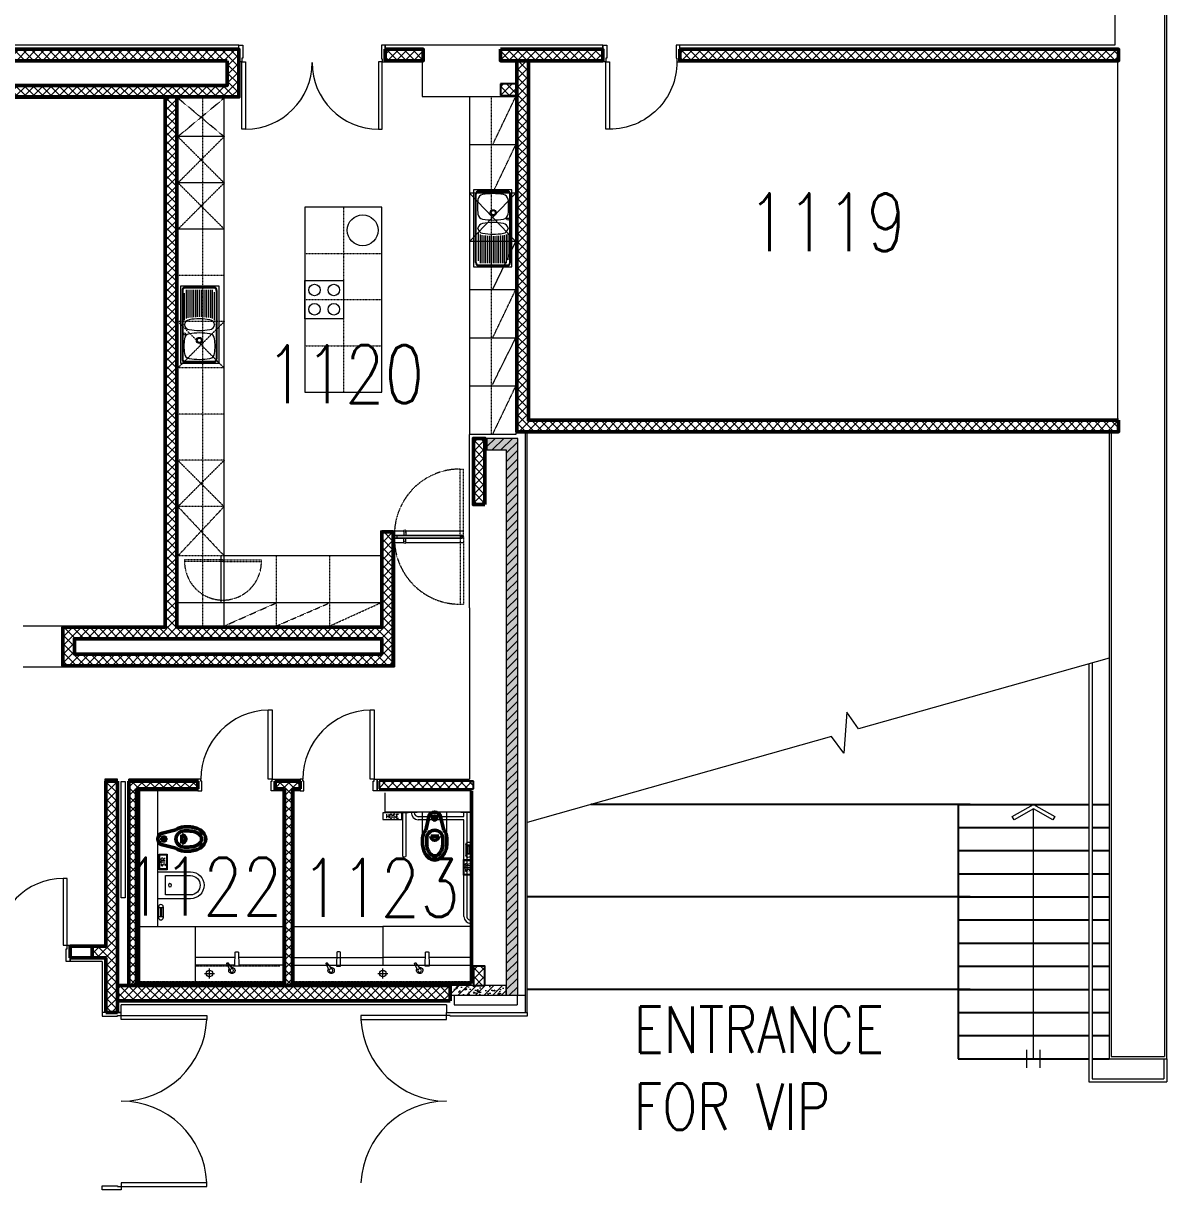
# Model space of a CAD drawing. Header units: inches. Extents: x 13084 to 220150, y 6494 to 167180.
# Drawn here: x 199522 to 214365, y 132170 to 147217 of the extents above; entities that cross this region are included whole.
import ezdxf
from ezdxf.enums import TextEntityAlignment as Align

# ---------------------------------------------------------------- set-up
doc = ezdxf.new("R2010")
doc.units = ezdxf.units.IN
doc.header["$MEASUREMENT"] = 0
doc.linetypes.add('Ground Floor$0$HIDDEN', pattern=[0.375, 0.25, -0.125])
doc.linetypes.add('Ground Floor$0$HIDDEN2', pattern=[0.1875, 0.125, -0.0625])
for name, color, linetype, lineweight in [('Ground Floor$0$A-G23-M-Stairs-Concrete', 251, 'Continuous', 25), ('Ground Floor$0$A-G23-M-Stairs-Railings', 251, 'Continuous', 15), ('Ground Floor$0$A-G250-G-Walls-Low-Level', 8, 'Continuous', 15), ('Ground Floor$0$A-G250-G-Walls-Precast-Concrete', 7, 'Continuous', 15), ('Ground Floor$0$A-G250-M-Walls-Blockwork', 7, 'Continuous', 25), ('Ground Floor$0$A-G252-H-Internal-Walls', 251, 'Continuous', 9), ('Ground Floor$0$A-G262-H-Precast-Panel', 251, 'Continuous', 5), ('Ground Floor$0$A-G312-M-Wall-Cladding-Panel', 7, 'Continuous', 9), ('Ground Floor$0$A-G312-M-Wall-Finish-Plaster', 7, 'Continuous', 15), ('Ground Floor$0$A-G322-M-Door', 251, 'Continuous', 15), ('Ground Floor$0$A-G4-M-Furniture and fittings', 21, 'Continuous', 5), ('Ground Floor$0$A-G4-M-Furniture-Built-In', 251, 'Continuous', 9), ('Ground Floor$0$A-G44-G-Fittings-Sanitary', 251, 'Continuous', 15), ('Ground Floor$0$A-G44-G-FittSani', 9, 'Continuous', 20), ('Ground Floor$0$A-Z036-G-Stair-Symbology', 251, 'Continuous', 15), ('Ground Floor$0$Z-Z000-S-General-Notes-250', 7, 'Continuous', 30), ('Ground Floor$0$Z-Z001-S-Room-Name-Identification-250', 7, 'Continuous', 15)]:
    doc.layers.add(name, color=color, linetype=linetype, lineweight=lineweight)
doc.styles.add('Ground Floor$0$romans', font='romans.shx')
doc.styles.add('Ground Floor$0$Symbol-RomanS', font='ROMANS.shx', dxfattribs={"width": 0.8})
doc.styles.add('Ground Floor$0$Tag-RomanS', font='romans.shx', dxfattribs={"width": 0.8})
pattern_1 = [(45, (31615.24, 164139.57), (-56.1266, 56.1266), []), (135, (31615.24, 164139.57), (-56.1266, -56.1266), [])]
pattern_2 = [(45, (31615.24, 164129.57), (-56.1266, 56.1266), []), (135, (31615.24, 164129.57), (-56.1266, -56.1266), [])]
pattern_3 = [(45, (31615.24, 164129.57), (-56.1266, 56.1266), []), (135, (31615.24, 164129.57), (-56.1266, -56.1266), [])]

# ---------------------------------------------------------------- blocks, each defined once
blk = doc.blocks.new('Ground Floor$0$D125')
at = {"layer": 'Ground Floor$0$A-G322-M-Door', "elevation": 0}
for points in [[(-1862, 1077), (-1812, 1077), (-1812, 215), (-1862, 215)], [(-38, 1077), (-88, 1077), (-88, 215), (-38, 215)], [(-1850, 165), (-1862, 165), (-1862, 215), (-1900, 215), (-1900, 0), (-1850, 0)], [(-50, 165), (-38, 165), (-38, 215), (0, 215), (0, 0), (-50, 0)]]:
    blk.add_lwpolyline(points, close=True, dxfattribs=at)
at = {"layer": 'Ground Floor$0$A-G322-M-Door'}
for centre, start, end in [((-1812, 215), 360, 90), ((-88, 215), 90, 180)]:
    blk.add_arc(centre, 862, start, end, dxfattribs=at)
blk = doc.blocks.new('Ground Floor$0$tag-roomname')
at = {"lineweight": 18, "ltscale": 0.01, "style": 'Ground Floor$0$Tag-RomanS', "width": 0.8}
blk.add_attdef('ROOM_NO_2', text='', height=3, dxfattribs=at).set_placement((0, 1.612), align=Align.MIDDLE_CENTER)
at = {"linetype": 'ByBlock', "lineweight": 13, "ltscale": 0.01, "style": 'Ground Floor$0$Tag-RomanS', "width": 0.8, "flags": 1}
for tag, p in [('ROOM_NAME_1', (0, -2.288)), ('AREA', (0, -5.744))]:
    blk.add_attdef(tag, text='', height=2.8, dxfattribs=at).set_placement(p, align=Align.MIDDLE_CENTER)
blk = doc.blocks.new('Ground Floor$0$d1000-215')
at = {"layer": 'Ground Floor$0$A-G322-M-Door', "elevation": 0}
for points in [[(88, 1089), (38, 1089), (38, 215), (88, 215)], [(50, 165), (38, 165), (38, 215), (0, 215), (0, 0), (50, 0)], [(950, 165), (962, 165), (962, 215), (1000, 215), (1000, 0), (950, 0)]]:
    blk.add_lwpolyline(points, close=True, dxfattribs=at)
at = {"layer": 'Ground Floor$0$A-G322-M-Door'}
blk.add_arc((88, 215, 0), 874, 359.9988, 90.0031, dxfattribs=at)
blk = doc.blocks.new('Ground Floor$0$D2050')
at = {"layer": 'Ground Floor$0$A-G322-M-Door'}
for points in [[(-1110, 1110), (-1060, 1110), (-1060, 0), (-1110, 0)], [(1110, 1110), (1060, 1110), (1060, 0), (1110, 0)], [(-1150, -250), (-1100, -250), (-1100, -50), (-1110, -50), (-1110, 0), (-1150, 0)]]:
    blk.add_lwpolyline(points, close=True, dxfattribs=at)
at = {"layer": 'Ground Floor$0$A-G322-M-Door', "elevation": 0}
blk.add_lwpolyline([(1150, -250), (1100, -250), (1100, -50), (1110, -50), (1110, 0), (1150, 0)], close=True, dxfattribs=at)
at = {"layer": 'Ground Floor$0$A-G322-M-Door'}
for centre, start, end in [((-1112, -1), 0.042, 87.3181), ((1112, -1), 92.6819, 179.958)]:
    blk.add_arc(centre, 1112, start, end, dxfattribs=at)
blk = doc.blocks.new('Ground Floor$0$sink')
at = {"layer": 'Ground Floor$0$A-G4-M-Furniture-Built-In'}
for p, q in [((0, 500), (0, -500)), ((500, 500), (0, 500)), ((442, 485), (68, 485)), ((442, 475), (68, 475)), ((500, -500), (500, 500)), ((28, -445), (28, 445)), ((38, -445), (38, 445)), ((472, -445), (472, 445)), ((482, -445), (482, 445)), ((59, -2), (59, 2)), ((451, 2), (451, -2)), ((62, -60), (62, -422)), ((86, -78), (86, -450)), ((110, -87), (110, -450)), ((134, -91), (134, -450)), ((159, -95), (159, -450)), ((183, -97), (183, -450)), ((207, -99), (207, -450)), ((231, -100), (231, -450)), ((255, -101), (255, -450)), ((279, -100), (279, -450)), ((303, -99), (303, -450)), ((327, -97), (327, -450)), ((351, -95), (351, -450)), ((376, -91), (376, -450)), ((400, -87), (400, -450)), ((424, -78), (424, -450)), ((448, -60), (448, -410)), ((0, -500), (500, -500)), ((68, -475), (442, -475)), ((68, -485), (442, -485))]:
    blk.add_line(p, q, dxfattribs=at)
at = {"layer": 'Ground Floor$0$A-G4-M-Furniture-Built-In', "elevation": 0}
blk.add_lwpolyline([(255, -76, 0.045328), (390, -64)], format="xyb", dxfattribs=at)
at = {"layer": 'Ground Floor$0$A-G4-M-Furniture-Built-In'}
for centre, radius in [((257, 203, 0), 38), ((257, 203, 0), 27.5), ((449, 120, 0), 14.1)]:
    blk.add_circle(centre, radius, dxfattribs=at)
for centre, radius, start, end in [((68, 445, 0), 40, 90, 180), ((68, 445, 0), 30, 90, 180), ((442, 445, 0), 40, 0, 90), ((442, 445, 0), 30, 0, 90), ((803, 279, 0), 750, 172.77, 180), ((133, 364, 0), 75, 100.3812, 172.77), ((255, -300, 0), 750, 90, 100.3812), ((255, -300, 0), 750, 79.6188, 90), ((377, 364, 0), 75, 7.23, 79.6188), ((-293, 279, 0), 750, 360, 7.23), ((803, 279, 0), 750, 180, 187.23), ((133, 194, 0), 75, 187.23, 259.6188), ((377, 194, 0), 75, 280.3812, 352.77), ((-293, 279, 0), 750, 352.77, 0), ((133, -10, 0), 75, 100.3812, 170.3396), ((255, 858, 0), 750, 259.6188, 270), ((255, -674, 0), 750, 90, 100.3812), ((255, 858, 0), 750, 270, 280.3812), ((255, -674, 0), 750, 79.6188, 90), ((377, -10, 0), 75, 9.6604, 79.6188), ((133, 10, 0), 75, 189.6604, 259.6188), ((255, 674, 0), 750, 259.6188, 270), ((377, 10, 0), 75, 280.3812, 350.3396), ((68, -445, 0), 40, 180, 270), ((68, -445, 0), 30, 180, 270), ((442, -445, 0), 30, 270, 0), ((442, -445, 0), 40, 270, 0)]:
    blk.add_arc(centre, radius, start, end, dxfattribs=at)
blk = doc.blocks.new('Ground Floor$0$Faucet-Top')
blk.add_lwpolyline([(-181, 23), (0, 27), (0, -27), (-181, -23, -0.29963), (-181, 23)], format="xyb")
blk = doc.blocks.new('Ground Floor$0$soap dispenser')
at = {"layer": 'Ground Floor$0$A-G44-G-Fittings-Sanitary'}
for p, q in [((-28, -14), (-132, 66)), ((0, 31), (-119, 88))]:
    blk.add_line(p, q, dxfattribs=at)
blk.add_circle((0, 0), 31.3, dxfattribs=at)
for centre, radius, start, end in [((-116, 71), 17.1, 99.4484, 197.6935), ((0, 0), 54.6, 173.7499, 123.392)]:
    blk.add_arc(centre, radius, start, end, dxfattribs=at)
blk = doc.blocks.new('Ground Floor$0$Pipe')
at = {"layer": 'Ground Floor$0$A-G44-G-Fittings-Sanitary', "color": 9}
for p, q in [((66, 0), (-66, 0)), ((0, -66), (0, 66))]:
    blk.add_line(p, q, dxfattribs=at)
blk.add_circle((0, 0), 41, dxfattribs=at)
blk = doc.blocks.new('Ground Floor$0$Toilet Roll Dispenser-Top')
at = {"layer": 'Ground Floor$0$A-G44-G-Fittings-Sanitary'}
for p, q in [((-70, 60), (70, 60)), ((70, 0), (-70, 0)), ((-59, 60), (-59, 0)), ((-53, 35), (-59, 35)), ((-53, 25), (-59, 25)), ((53, 35), (59, 35)), ((53, 25), (59, 25)), ((59, 60), (59, 0))]:
    blk.add_line(p, q, dxfattribs=at)
blk.add_lwpolyline([(-53, 20), (53, 20), (53, 40), (-53, 40)], close=True, dxfattribs=at)
for centre, start, end in [((-70, 30), 90, 270), ((70, 30), 270, 90)]:
    blk.add_arc(centre, 30, start, end, dxfattribs=at)
blk = doc.blocks.new('Ground Floor$0$Wall Mounted WC-Top')
at = {"lineweight": 50}
for p, q in [((-52, 313), (52, 313)), ((-117, 235), (-76, 61)), ((117, 235), (76, 61))]:
    blk.add_line(p, q, dxfattribs=at)
blk.add_lwpolyline([(117, 235, 0.184483), (157, 340), (157, 402, 0.063415), (147, 482, 0.076468), (118, 548, 0.107136), (66, 602, 0.147373), (0, 622, 0.147373), (-66, 602, 0.107136), (-118, 548, 0.076468), (-147, 482, 0.063415), (-157, 402), (-157, 340, 0.184483), (-117, 235)], format="xyb", dxfattribs=at)
blk.add_lwpolyline([(104, 340), (104, 402, 0.063415), (96, 469, 0.076468), (74, 520, 0.107136), (37, 558, 0.147373), (0, 569, 0.147373), (-37, 558, 0.107136), (-74, 520, 0.076468), (-96, 469, 0.063415), (-104, 402), (-104, 340, 1)], format="xyb", close=True, dxfattribs=at)
blk.add_circle((0, 78), 26.1, dxfattribs=at)
for centre, radius, start, end in [((0, 313), 52.2, 360, 180), ((0, 78), 78.4, 193.0653, 346.9347)]:
    blk.add_arc(centre, radius, start, end, dxfattribs=at)
blk = doc.blocks.new('Ground Floor$0$BA11')
at = {"layer": 'Ground Floor$0$A-G44-G-Fittings-Sanitary'}
for p, q in [((-0.35, 0.425), (-0.35, 0)), ((-0.3, 0.425), (-0.3, 0.1)), ((-0.05, 0.1), (-0.05, 0.425)), ((0, 0), (0, 0.425)), ((-0.3, 0.1), (-0.05, 0.1)), ((-0.35, 0), (0, 0))]:
    blk.add_line(p, q, dxfattribs=at)
blk.add_circle((-0.175, 0.158), 0.0213, dxfattribs=at)
for radius in [0.175, 0.125]:
    blk.add_arc((-0.175, 0.425), radius, 0, 180, dxfattribs=at)
blk = doc.blocks.new('Ground Floor$0$Door6-wc areas')
at = {"layer": 'Ground Floor$0$A-G322-M-Door'}
for points in [[(912, 974), (962, 974), (962, 76), (912, 76)], [(50, 50), (38, 50), (38, 76), (0, 76), (0, -76), (50, -76)], [(950, 50), (962, 50), (962, 76), (1000, 76), (1000, -76), (950, -76)]]:
    blk.add_lwpolyline(points, close=True, dxfattribs=at)
blk.add_arc((933, 79), 895, 91.3295, 180.2225, dxfattribs=at)
blk = doc.blocks.new('Ground Floor$0$SANITARY NAPKIN RECEPTACLE')
at = {"layer": 'Ground Floor$0$A-G44-G-Fittings-Sanitary'}
blk.add_lwpolyline([(203, 0), (0, 0), (0, 105), (203, 105)], close=True, dxfattribs=at)
at = {"layer": 'Ground Floor$0$A-G44-G-Fittings-Sanitary', "color": 20}
blk.add_lwpolyline([(193, 10), (10, 10), (10, 95), (193, 95)], close=True, dxfattribs=at)
at = {"layer": 'Ground Floor$0$A-G44-G-Fittings-Sanitary', "color": 0, "style": 'Ground Floor$0$romans', "width": 0.85}
blk.add_text('STR', height=52, dxfattribs=at).set_placement((101.5, 52.5), align=Align.MIDDLE_CENTER)
blk = doc.blocks.new('Ground Floor$0$Hand Spray-Top')
at = {"layer": 'Ground Floor$0$A-G44-G-Fittings-Sanitary'}
blk.add_lwpolyline([(0, 0), (245, 0), (245, 87.5), (0, 87.5)], close=True, dxfattribs=at)
at = {"layer": 'Ground Floor$0$A-G44-G-Fittings-Sanitary', "color": 0, "style": 'Ground Floor$0$romans', "width": 0.85}
blk.add_text('HOSE', height=52, dxfattribs=at).set_placement((122.5, 43.75, 0), align=Align.MIDDLE_CENTER)
blk = doc.blocks.new('Ground Floor$0$gr2')
at = {"layer": 'Ground Floor$0$A-G44-G-Fittings-Sanitary'}
for p, q in [((-59, -6), (-59, 0)), ((-59, 0), (59, 0)), ((59, 0), (59, -6)), ((-743, -6), (-743, 0)), ((-743, 0), (-624, 0)), ((-624, -6), (-743, -6)), ((-704, -6), (-704, -6)), ((-624, 0), (-624, -6)), ((-611, -60), (-20, -60)), ((-20, -100), (-611, -100)), ((59, -6), (-59, -6)), ((-20, -60), (-20, -6)), ((-20, -1356, 0), (-20, -100)), ((20, -6), (20, -1342, 0)), ((80, -1367, 0), (74, -1367, 0)), ((74, -1367, 0), (74, -1486, 0)), ((74, -1486, 0), (80, -1486, 0)), ((80, -1486, 0), (80, -1367, 0))]:
    blk.add_line(p, q, dxfattribs=at)
for centre, radius, start, end in [((-605, -1), 99.5, 183.1797, 266.6177), ((-605, -1), 59.6, 185.4021, 264.068), ((79, -1348, 0), 59.6, 174.068, 264.5979), ((79, -1348, 0), 99.5, 184.5993, 266.8203)]:
    blk.add_arc(centre, radius, start, end, dxfattribs=at)
blk = doc.blocks.new('Ground Floor$0$wc')
at = {"layer": 'Ground Floor$0$A-G44-G-Fittings-Sanitary'}
for p, q in [((261, 157), (-79, 157, 0)), ((261, -157), (-79, -157))]:
    blk.add_line(p, q, dxfattribs=at)
at = {"layer": 'Ground Floor$0$A-G44-G-Fittings-Sanitary', "xscale": -1, "rotation": 270}
blk.add_blockref('Ground Floor$0$Wall Mounted WC-Top', (-78, 0), dxfattribs=at)

msp = doc.modelspace()

# ---------------------------------------------------------------- hatches: boundary and pattern name
at = {"layer": 'Ground Floor$0$A-G252-H-Internal-Walls'}
h = msp.add_hatch(dxfattribs=at)
h.set_pattern_fill('ANSI37', color=256, scale=25, style=0)
h.set_pattern_definition(pattern_2)
h.paths.add_polyline_path([(202171, 146730), (202171, 146410), (198365, 146410), (198365, 146380), (197865, 146380), (197865, 146410), (190865, 146410), (190865, 146380), (189965, 146380), (189965, 146410), (186165, 146410), (186165, 146730), (189965, 146730), (189965, 146880), (186015, 146880), (186015, 146260), (202321, 146260), (202321, 146880), (198365, 146880), (198365, 146730)])
h = msp.add_hatch(dxfattribs=at)
h.set_pattern_fill('ANSI37', color=256, scale=25, style=0)
h.set_pattern_definition(pattern_1)
h.paths.add_polyline_path([(204221, 146880), (204715, 146880), (204715, 146730), (204221, 146730)])
h = msp.add_hatch(dxfattribs=at)
h.set_pattern_fill('ANSI37', color=256, scale=25, style=0)
h.set_pattern_definition(pattern_1)
h.paths.add_polyline_path([(205715, 146880), (207040, 146880), (207040, 146730), (205715, 146730)])
h = msp.add_hatch(dxfattribs=at)
h.set_pattern_fill('ANSI37', color=256, scale=25, style=0)
h.set_pattern_definition([(45, (31614.24, 164139.57), (-56.1266, 56.1266), []), (135, (31614.24, 164139.57), (-56.1266, -56.1266), [])])
h.paths.add_polyline_path([(208051, 146880), (213739, 146880), (213739, 146730), (208051, 146730)])
h = msp.add_hatch(dxfattribs=at)
h.set_pattern_fill('ANSI37', color=256, scale=25, style=0)
h.set_pattern_definition(pattern_2)
h.paths.add_polyline_path([(213740, 142065), (213740, 141915), (205930, 141915), (205930, 146730), (206080, 146730), (206080, 142065)])
h = msp.add_hatch(dxfattribs=at)
h.set_pattern_fill('ANSI37', color=256, scale=25, style=0)
h.set_pattern_definition(pattern_2)
h.paths.add_polyline_path([(205715, 146280), (205930, 146280), (205930, 146430), (205715, 146430)])
h = msp.add_hatch(dxfattribs=at)
h.set_pattern_fill('ANSI37', color=256, scale=25, style=0)
h.set_pattern_definition(pattern_2)
h.paths.add_polyline_path([(204175, 139030), (200187, 139030), (200187, 139230), (204175, 139230)], flags=16)
h.paths.add_polyline_path([(201515, 146260), (201515, 139380), (204175, 139380), (204175, 140615), (204325, 140615), (204325, 138880), (200037, 138880), (200037, 139380), (201365, 139380), (201365, 146260)])
h = msp.add_hatch(dxfattribs=at)
h.set_pattern_fill('ANSI37', color=256, scale=25, style=0)
h.set_pattern_definition(pattern_2)
h.paths.add_polyline_path([(205515, 140970), (205365, 140970), (205365, 141830), (205515, 141830)])
h = msp.add_hatch(dxfattribs=at)
h.set_pattern_fill('ANSI37', color=256, scale=25, style=0)
h.set_pattern_definition(pattern_3)
h.paths.add_polyline_path([(200745, 137380), (200595, 137380), (200595, 135240), (200415, 135240), (200415, 135090), (200595, 135090), (200595, 134380), (200745, 134380)])
h = msp.add_hatch(dxfattribs=at)
h.set_pattern_fill('ANSI37', color=256, scale=25, style=0)
h.set_pattern_definition(pattern_2)
h.paths.add_polyline_path([(200894, 137380), (200894, 134730), (200994, 134730), (200994, 137280), (201790, 137280), (201790, 137380)])
h.paths.add_polyline_path([(203015, 137280), (203115, 137280), (203115, 137380), (202790, 137380), (202790, 137280), (202915, 137280), (202915, 134730), (203015, 134730)])
h.paths.add_polyline_path([(205365, 137280), (205365, 137380), (204140, 137380), (204140, 137280)])
h = msp.add_hatch(dxfattribs=at)
h.set_pattern_fill('ANSI37', color=256, scale=25, style=0)
h.set_pattern_definition(pattern_2)
h.paths.add_polyline_path([(205515, 134980), (205365, 134980), (205365, 134730), (205515, 134730)])
h = msp.add_hatch(dxfattribs=at)
h.set_pattern_fill('ANSI37', color=256, scale=25, style=0)
h.set_pattern_definition(pattern_3)
h.paths.add_polyline_path([(205515, 134980), (205365, 134980), (205365, 134730), (205515, 134730)])
h = msp.add_hatch(dxfattribs=at)
h.set_pattern_fill('ANSI37', color=256, scale=25, style=0)
h.set_pattern_definition(pattern_2)
h.paths.add_polyline_path([(200745, 134730), (200745, 134530), (205065, 134530), (205065, 134730)])
at = {"layer": 'Ground Floor$0$A-G262-H-Precast-Panel'}
h = msp.add_hatch(dxfattribs=at)
h.set_pattern_fill('ANSI31', color=256, scale=25, style=0)
h.set_pattern_definition([(45, (31615.24, 164129.57), (-56.1266, 56.1266), [])])
h.paths.add_polyline_path([(205940, 141830), (205540, 141830), (205540, 141680), (205790, 141680), (205790, 134605), (205940, 134605)])
h = msp.add_hatch(dxfattribs=at)
h.set_pattern_fill('AR-CONC', color=256, style=0)
h.set_pattern_definition([(50, (31615.24, 164129.57), (182.18467, -15.93909), [19.05, -209.55]), (355, (31615.24, 164129.57), (-35.24283, 191.05664), [15.24, -167.64]), (100.451, (31630.42, 164128.24), (146.9425, 175.11669), [16.19, -178.09]), (46.1842, (31615.24, 164180.37), (271.07904, -42.04233), [28.575, -314.325]), (96.6356, (31637.83, 164176.87), (237.40423, 247.42556), [24.285, -267.135]), (351.184, (31615.24, 164180.37), (237.4046, 247.4251), [22.86, -251.46]), (21, (31640.64, 164167.67), (151.61488, -102.26552), [19.05, -209.55]), (326, (31640.64, 164167.67), (61.80203, 184.18797), [15.24, -167.64]), (71.4514, (31653.27, 164159.15), (213.41649, 81.92286), [16.19, -178.09]), (37.5, (31615.24, 164129.57), (3.088603, 84.55504), [0, -165.608, 0, -170.18, 0, -168.275]), (7.5, (31615.24, 164129.57), (66.819663, 100.180575), [0, -97.028, 0, -161.798, 0, -64.135]), (327.5, (31558.6, 164129.57), (135.590595, -5.728744), [0, -63.5, 0, -198.12, 0, -262.89]), (317.5, (31533.2, 164129.57), (148.12918, 25.42649), [0, -82.55, 0, -131.572, 0, -186.69])])
h.paths.add_polyline_path([(205940, 141830), (205540, 141830), (205540, 141680), (205790, 141680), (205790, 134605), (205940, 134605)])
h = msp.add_hatch(dxfattribs=at)
h.set_pattern_fill('AR-CONC', color=256, style=0)
h.set_pattern_definition([(50, (31615.24, 164118.57), (182.18467, -15.93909), [19.05, -209.55]), (355, (31615.24, 164118.57), (-35.24283, 191.05664), [15.24, -167.64]), (100.451, (31630.42, 164117.24), (146.9425, 175.11669), [16.19, -178.09]), (46.1842, (31615.24, 164169.37), (271.07904, -42.04233), [28.575, -314.325]), (96.6356, (31637.83, 164165.87), (237.40423, 247.42556), [24.285, -267.135]), (351.184, (31615.24, 164169.37), (237.4046, 247.4251), [22.86, -251.46]), (21, (31640.64, 164156.67), (151.61488, -102.26552), [19.05, -209.55]), (326, (31640.64, 164156.67), (61.80203, 184.18797), [15.24, -167.64]), (71.4514, (31653.27, 164148.15), (213.41649, 81.92286), [16.19, -178.09]), (37.5, (31615.24, 164118.57), (3.088603, 84.55504), [0, -165.608, 0, -170.18, 0, -168.275]), (7.5, (31615.24, 164118.57), (66.819663, 100.180575), [0, -97.028, 0, -161.798, 0, -64.135]), (327.5, (31558.6, 164118.57), (135.590595, -5.728744), [0, -63.5, 0, -198.12, 0, -262.89]), (317.5, (31533.2, 164118.57), (148.12918, 25.42649), [0, -82.55, 0, -131.572, 0, -186.69])])
h.paths.add_polyline_path([(205790, 134605), (205790, 134730), (205065, 134730), (205065, 134605)])
h = msp.add_hatch(dxfattribs=at)
h.set_pattern_fill('ANSI31', color=256, scale=25, style=0)
h.set_pattern_definition([(45, (31615.24, 164118.57), (-56.1266, 56.1266), [])])
h.paths.add_polyline_path([(205790, 134605), (205790, 134730), (205065, 134730), (205065, 134605)])

# ---------------------------------------------------------------- linework, layer by layer
at = {"layer": 'Ground Floor$0$A-G23-M-Stairs-Concrete'}
for p, q in [((211815, 137080), (206891, 137080)), ((211655, 137080), (213355, 137080)), ((212635, 137080, 0), (212635, 137081, 0)), ((212635, 137080), (212635, 137081)), ((213395, 137080), (213615, 137080)), ((211655, 136780), (213355, 136780)), ((213395, 136780), (213615, 136780)), ((211655, 136480), (213355, 136480)), ((213395, 136480), (213615, 136480)), ((211655, 136180), (213355, 136180)), ((213395, 136180), (213615, 136180)), ((211815, 135880, 0), (206065, 135880, 0)), ((211655, 135880, 0), (213355, 135880, 0)), ((213395, 135880, 0), (213615, 135880, 0)), ((211655, 135580, 0), (213355, 135580, 0)), ((213395, 135580, 0), (213615, 135580, 0)), ((211655, 135280, 0), (213355, 135280, 0)), ((213395, 135280, 0), (213615, 135280, 0)), ((211655, 134980, 0), (213355, 134980, 0)), ((213395, 134980, 0), (213615, 134980, 0)), ((211815, 134680, 0), (206065, 134680, 0)), ((211655, 134680, 0), (213355, 134680, 0)), ((213395, 134680, 0), (213615, 134680, 0)), ((211655, 134380, 0), (213355, 134380, 0)), ((213395, 134380, 0), (213615, 134380, 0)), ((211655, 134080, 0), (213355, 134080, 0)), ((213395, 134080, 0), (213615, 134080, 0)), ((213395, 133780), (213615, 133780))]:
    msp.add_line(p, q, dxfattribs=at)
at = {"layer": 'Ground Floor$0$A-G23-M-Stairs-Concrete', "linetype": 'Ground Floor$0$HIDDEN'}
for p, q in [((211655, 137080, 0), (211655, 133780, 0)), ((211655, 133780, 0), (213355, 133780))]:
    msp.add_line(p, q, dxfattribs=at)
at = {"layer": 'Ground Floor$0$A-G23-M-Stairs-Railings'}
for p, q in [((213355, 138904), (213355, 133480, 0)), ((213395, 138915, 0), (213395, 133520, 0)), ((214325, 133780), (214325, 133520)), ((214325, 133780), (214365, 133780)), ((214365, 133780), (214365, 133480)), ((213355, 133480, 0), (214365, 133480)), ((213395, 133520, 0), (214325, 133520))]:
    msp.add_line(p, q, dxfattribs=at)
at = {"layer": 'Ground Floor$0$A-G250-G-Walls-Low-Level'}
for p, q in [((199522, 139395, 0), (200022, 139395)), ((199522, 138865), (200022, 138865))]:
    msp.add_line(p, q, dxfattribs=at)
at = {"layer": 'Ground Floor$0$A-G250-G-Walls-Precast-Concrete'}
msp.add_lwpolyline([(205790, 134605), (205940, 134605), (205940, 141830), (205540, 141830), (205540, 141680), (205790, 141680), (205790, 134605)], close=True, dxfattribs=at)
msp.add_lwpolyline([(205790, 134605), (205790, 134730), (205065, 134730), (205065, 134605), (205790, 134605)], dxfattribs=at)
at = {"layer": 'Ground Floor$0$A-G250-M-Walls-Blockwork'}
for p, q in [((205930, 146430), (205715, 146430)), ((205715, 146430), (205715, 146280)), ((205715, 146280), (205930, 146280)), ((205365, 137380), (204140, 137380)), ((204140, 137380), (204140, 137280, 0)), ((204140, 137280, 0), (205365, 137280, 0)), ((205365, 137280, 0), (205365, 137380))]:
    msp.add_line(p, q, dxfattribs=at)
at = {"layer": 'Ground Floor$0$A-G250-M-Walls-Blockwork', "lineweight": 50, "ltscale": 0.02}
for p, q in [((200745, 137380, 0), (200595, 137380, 0)), ((200595, 137380, 0), (200595, 135240, 0)), ((200745, 134380, 0), (200745, 137380, 0)), ((200894, 137380, 0), (200894, 134730, 0)), ((201790, 137380, 0), (200894, 137380, 0)), ((200994, 134730, 0), (200994, 137280, 0)), ((201790, 137280, 0), (200994, 137280, 0)), ((201790, 137280, 0), (201790, 137380, 0)), ((202790, 137255, 0), (202790, 137380, 0)), ((203115, 137380, 0), (202790, 137380, 0)), ((202915, 137280, 0), (202790, 137280, 0)), ((202915, 137280, 0), (202915, 134730, 0)), ((203015, 134730, 0), (203015, 137280, 0)), ((203115, 137280, 0), (203015, 137280, 0)), ((203115, 137280, 0), (203115, 137380, 0)), ((200595, 135240, 0), (200130, 135240, 0)), ((200130, 135240, 0), (200130, 135090, 0)), ((200595, 135240, 0), (200415, 135240, 0)), ((200415, 135240, 0), (200415, 135090, 0)), ((200130, 135090, 0), (200595, 135090, 0)), ((200415, 135090, 0), (200595, 135090, 0)), ((200595, 135090, 0), (200595, 134380, 0)), ((205065, 134730, 0), (200745, 134730, 0)), ((202975, 134730, 0), (203075, 134730, 0)), ((205065, 134530, 0), (205065, 134730, 0)), ((200745, 134530, 0), (205065, 134530, 0)), ((200745, 134380, 0), (200595, 134380, 0)), ((200745, 134380, 0), (200595, 134380, 0))]:
    msp.add_line(p, q, dxfattribs=at)
at = {"layer": 'Ground Floor$0$A-G250-M-Walls-Blockwork', "lineweight": 50, "ltscale": 0.02, "elevation": 0}
for points in [[(202171, 146730), (202171, 146410), (198365, 146410), (198365, 146380), (197865, 146380), (197865, 146410), (190865, 146410), (190865, 146380), (189965, 146380), (189965, 146410), (186165, 146410), (186165, 146730), (189965, 146730), (189965, 146880), (186015, 146880), (186015, 146260), (202321, 146260), (202321, 146880), (198365, 146880), (198365, 146730)], [(204221, 146880), (204715, 146880), (204715, 146730), (204221, 146730)], [(205715, 146880), (207045, 146880), (207045, 146730), (205715, 146730)], [(208045, 146880), (213740, 146880), (213740, 146730), (208045, 146730)], [(201515, 146260), (201515, 139380), (204175, 139380), (204175, 140615), (204325, 140615), (204325, 138880), (200037, 138880), (200037, 139380), (201365, 139380), (201365, 146260)], [(205515, 140970), (205365, 140970), (205365, 141830), (205515, 141830)]]:
    msp.add_lwpolyline(points, close=True, dxfattribs=at)
at = {"layer": 'Ground Floor$0$A-G250-M-Walls-Blockwork', "lineweight": 50, "ltscale": 0.02}
for points in [[(213740, 142065), (213740, 141915), (205930, 141915), (205930, 146730), (206080, 146730), (206080, 142065)], [(204175, 139030), (200187, 139030), (200187, 139230), (204175, 139230)]]:
    msp.add_lwpolyline(points, close=True, dxfattribs=at)
at = {"layer": 'Ground Floor$0$A-G250-M-Walls-Blockwork'}
msp.add_lwpolyline([(205365, 134980), (205365, 134730), (205515, 134730), (205515, 134980)], close=True, dxfattribs=at)
msp.add_lwpolyline([(205365, 134980), (205365, 134730), (205515, 134730), (205515, 134980)], close=True, dxfattribs=at)
at = {"layer": 'Ground Floor$0$A-G312-M-Wall-Cladding-Panel'}
for p, q in [((214335, 150485), (214335, 133810)), ((214365, 133780), (214365, 150515)), ((213615, 141900, 0), (213615, 133780)), ((213645, 141900, 0), (213645, 133810)), ((213615, 133780), (214365, 133780)), ((213645, 133810), (214335, 133810))]:
    msp.add_line(p, q, dxfattribs=at)
at = {"layer": 'Ground Floor$0$A-G312-M-Wall-Cladding-Panel', "elevation": 0}
for points in [[(206065, 141900), (206035, 141900), (206035, 134380)], [(206035, 134380), (206065, 134380), (206065, 141900)]]:
    msp.add_lwpolyline(points, dxfattribs=at)
at = {"layer": 'Ground Floor$0$A-G312-M-Wall-Finish-Plaster'}
for p, q in [((213690, 149840), (213690, 146930)), ((202321, 146930, 0), (185928, 146930, 0)), ((202321, 146245, 0), (202321, 146930, 0)), ((207045, 146930, 0), (204221, 146930, 0)), ((204221, 146930, 0), (204221, 146880, 0)), ((207045, 146930, 0), (207045, 146715, 0)), ((213690, 146930, 0), (208045, 146930, 0)), ((208045, 146715, 0), (208045, 146930, 0)), ((204221, 146715, 0), (204221, 146730, 0)), ((204221, 146715, 0), (204700, 146715, 0)), ((204700, 146715, 0), (204700, 146265, 0)), ((207045, 146715, 0), (206095, 146715)), ((206095, 146715), (206095, 142080, 0)), ((213725, 146715, 0), (208045, 146715, 0)), ((213725, 146715, 0), (213725, 142080, 0)), ((204700, 146265, 0), (205915, 146265, 0)), ((205915, 146265, 0), (205915, 141880, 0)), ((186303, 146245), (201350, 146245)), ((201350, 139395, 0), (201350, 146245, 0)), ((201530, 139395, 0), (201530, 146245)), ((202321, 146245), (201530, 146245)), ((213725, 142080, 0), (206095, 142080)), ((213740, 141900), (206065, 141900, 0)), ((205315, 139630), (205315, 141880)), ((205915, 141880, 0), (205315, 141880, 0)), ((204160, 140630, 0), (204340, 140630, 0)), ((204160, 140630, 0), (204160, 139395, 0)), ((204340, 140630, 0), (204340, 138865, 0)), ((205315, 139630), (205315, 137407, 0)), ((200022, 139395), (200022, 138865)), ((200022, 139395), (201350, 139395)), ((201530, 139395), (204160, 139395)), ((200022, 138865), (204340, 138865)), ((200580, 137407, 0), (200580, 135255, 0)), ((200745, 137407, 0), (200580, 137407, 0)), ((200745, 137378), (200745, 137407, 0)), ((200894, 137380, 0), (200894, 137407, 0)), ((201790, 137407, 0), (200894, 137407, 0)), ((202790, 137407, 0), (203115, 137407, 0)), ((204115, 137407, 0), (205315, 137407, 0)), ((204115, 137255, 0), (204115, 137407)), ((201790, 137255, 0), (201019, 137255, 0)), ((202890, 137255, 0), (202790, 137255, 0)), ((202890, 137255, 0), (202890, 134755, 0)), ((203040, 134755), (203040, 137255, 0)), ((203115, 137255, 0), (203040, 137255, 0)), ((205340, 137255), (204115, 137255)), ((200130, 135255, 0), (200580, 135255)), ((200130, 135240, 0), (200130, 135255, 0)), ((200130, 135040), (200130, 135090, 0)), ((200545, 135040, 0), (200130, 135040)), ((200545, 135040, 0), (200545, 134380, 0)), ((205115, 134605), (205115, 134480)), ((205935, 134605), (205935, 134480, 0)), ((205940, 134605), (206035, 134605)), ((200595, 134380), (200545, 134380)), ((200745, 134380), (200795, 134380)), ((205015, 134480), (200795, 134480)), ((200795, 134380, 0), (200795, 134480, 0)), ((205015, 134480), (205015, 134380)), ((205015, 134380), (206036, 134380)), ((205115, 134480), (205935, 134480, 0))]:
    msp.add_line(p, q, dxfattribs=at)
at = {"layer": 'Ground Floor$0$A-G312-M-Wall-Finish-Plaster', "lineweight": 50, "ltscale": 0.02}
for p, q in [((201019, 134755, 0), (201019, 137255, 0)), ((205340, 134755, 0), (205340, 137255)), ((201019, 134755, 0), (202890, 134755, 0)), ((203040, 134755), (205340, 134755, 0))]:
    msp.add_line(p, q, dxfattribs=at)
at = {"layer": 'Ground Floor$0$A-G322-M-Door', "linetype": 'Ground Floor$0$HIDDEN', "ltscale": 0.5}
for p, q in [((205195, 140575, 0), (205195, 141431, 0)), ((205195, 140575, 0), (205195, 141431, 0)), ((205235, 140555, 0), (205235, 141431, 0)), ((205235, 140555, 0), (205235, 141431, 0)), ((205235, 140555, 0), (205235, 139679, 0)), ((205195, 140535, 0), (205195, 139679, 0))]:
    msp.add_line(p, q, dxfattribs=at)
at = {"layer": 'Ground Floor$0$A-G322-M-Door', "ltscale": 0.02}
for p, q in [((204340, 140630, 0), (204460, 140630, 0)), ((204340, 140575, 0), (205215, 140575, 0)), ((204340, 140535, 0), (204340, 140575, 0)), ((204340, 140569, 0), (205230, 140569, 0)), ((204370, 140569, 0), (204370, 140541, 0)), ((204463, 140621, 0), (204463, 140575, 0)), ((204488, 140621, 0), (204488, 140575, 0)), ((204490, 140630, 0), (205240, 140630, 0)), ((205195, 140569, 0), (205195, 140541, 0)), ((204340, 140541, 0), (205230, 140541, 0)), ((204340, 140535, 0), (205215, 140535, 0)), ((204340, 140480, 0), (204460, 140480, 0)), ((204463, 140488, 0), (204463, 140535, 0)), ((204488, 140488, 0), (204488, 140535, 0)), ((204490, 140480, 0), (205240, 140480, 0))]:
    msp.add_line(p, q, dxfattribs=at)
at = {"layer": 'Ground Floor$0$A-G322-M-Door', "elevation": 0}
for points in [[(202371, 146765), (202359, 146765), (202359, 146715), (202321, 146715), (202321, 146930), (202371, 146930)], [(204171, 146755), (204183, 146755), (204183, 146715), (204221, 146715), (204221, 146930), (204171, 146930)], [(202409, 146715), (202409, 145843), (202359, 145843), (202359, 146715)], [(204133, 146715), (204133, 145843), (204183, 145843), (204183, 146715)], [(200795, 137377), (200845, 137377), (200845, 135869), (200795, 135869)], [(206065, 134380), (206065, 134330), (205065, 134330), (205065, 134340), (205015, 134340), (205015, 134380)], [(203905, 134340), (203905, 134290), (205015, 134290), (205015, 134340)]]:
    msp.add_lwpolyline(points, close=True, dxfattribs=at)
at = {"layer": 'Ground Floor$0$A-G322-M-Door', "linetype": 'Ground Floor$0$HIDDEN', "ltscale": 0.5, "elevation": 0}
for points in [[(205195, 141431), (205235, 141431)], [(205195, 141431), (205235, 141431)], [(205195, 139679), (205235, 139679)]]:
    msp.add_lwpolyline(points, dxfattribs=at)
at = {"layer": 'Ground Floor$0$A-G322-M-Door', "ltscale": 0.02}
for centre, radius in [((204475, 140629, 0), 15), ((205215, 140555, 0), 5), ((204475, 140480, 0), 15)]:
    msp.add_circle(centre, radius, dxfattribs=at)
at = {"layer": 'Ground Floor$0$A-G322-M-Door'}
for centre, radius, start, end in [((202409, 146705, 0), 862, 270, 0), ((204133, 146705, 0), 862, 180, 270), ((205016, 134342), 1112, 182.6819, 269.958), ((205016, 132118), 1112, 90.042, 177.3181)]:
    msp.add_arc(centre, radius, start, end, dxfattribs=at)
at = {"layer": 'Ground Floor$0$A-G322-M-Door', "linetype": 'Ground Floor$0$HIDDEN', "ltscale": 0.5}
for centre, start, end in [((205190, 140581, 0), 89.648, 180.419), ((205190, 140581, 0), 89.648, 180.419), ((205190, 140528, 0), 179.581, 270.352)]:
    msp.add_arc(centre, 850, start, end, dxfattribs=at)
at = {"layer": 'Ground Floor$0$A-G322-M-Door', "ltscale": 0.02}
for start, end in [(0, 90), (270, 0)]:
    msp.add_arc((205215, 140555, 0), 20, start, end, dxfattribs=at)
at = {"layer": 'Ground Floor$0$A-G4-M-Furniture-Built-In'}
for p, q in [((205315, 146265, 0), (205315, 141880, 0)), ((202130, 139395), (202130, 146245)), ((202130, 145745), (201530, 145745)), ((205915, 145638, 0), (205315, 145638, 0)), ((202130, 145145), (201530, 145145)), ((205915, 145012), (205315, 145012)), ((205315, 145012), (205915, 144385)), ((205915, 145012), (205315, 144385)), ((202130, 144545), (201530, 144545)), ((205915, 144385), (205315, 144385)), ((205615, 143759, 0), (205915, 144385)), ((205915, 143759, 0), (205315, 143759, 0)), ((205915, 143132, 0), (205315, 143132, 0)), ((205915, 142506, 0), (205315, 142506, 0)), ((202090, 139695), (202090, 140305)), ((204160, 140305), (202115, 140305)), ((204160, 139695), (201530, 139695))]:
    msp.add_line(p, q, dxfattribs=at)
at = {"layer": 'Ground Floor$0$A-G4-M-Furniture-Built-In', "linetype": 'Ground Floor$0$HIDDEN2'}
for p, q in [((205595, 146265, 0), (205595, 141880, 0)), ((205615, 145638, 0), (205915, 146265, 0)), ((202130, 145745), (201530, 146245)), ((202130, 146245), (201530, 145745)), ((201850, 146245), (201850, 139395, 0)), ((202130, 145145), (201530, 145745)), ((202130, 145745), (201530, 145145)), ((205615, 145012), (205915, 145638, 0)), ((202130, 144545), (201530, 145145)), ((202130, 145145), (201530, 144545)), ((203678, 144830), (203678, 142430)), ((203178, 144230), (204178, 144230)), ((202130, 143945), (201530, 143945)), ((205615, 143132, 0), (205915, 143759, 0)), ((203178, 143630), (204178, 143630)), ((202130, 143345), (201530, 143345)), ((201530, 143345), (202130, 142745)), ((202130, 143345), (201530, 142745)), ((205615, 142530), (205915, 143132, 0)), ((203178, 143030), (204178, 143030)), ((202130, 142745), (201530, 142745)), ((205615, 141880, 0), (205915, 142506, 0)), ((202130, 142145, 0), (201530, 142145, 0)), ((202130, 141545, 0), (201530, 141545, 0)), ((202130, 140945, 0), (201530, 141545, 0)), ((202130, 141545, 0), (201530, 140945, 0)), ((202130, 140305, 0), (201530, 140945, 0)), ((202130, 140945, 0), (201530, 140305, 0)), ((202130, 140945, 0), (201530, 140945, 0)), ((202130, 140305, 0), (201530, 140305, 0)), ((202115, 140255), (201615, 140255)), ((202115, 140255), (202115, 140230)), ((202115, 140255), (202615, 140255)), ((202115, 140255), (202115, 140230)), ((202807, 140305), (202807, 139395)), ((203499, 140305), (203499, 139395)), ((202115, 140230), (201616, 140230)), ((202115, 140230), (202615, 140230)), ((202130, 139395), (202807, 139695)), ((202807, 139395), (203499, 139695)), ((203499, 139395), (204160, 139695))]:
    msp.add_line(p, q, dxfattribs=at)
at = {"layer": 'Ground Floor$0$A-G4-M-Furniture-Built-In', "elevation": 0}
for points in [[(204178, 144830), (203178, 144830), (203178, 142430), (204178, 142430)], [(203178, 143880), (203678, 143880), (203678, 143380), (203178, 143380)]]:
    msp.add_lwpolyline(points, close=True, dxfattribs=at)
at = {"layer": 'Ground Floor$0$A-G4-M-Furniture-Built-In'}
for centre, radius in [((203928, 144530, 0), 200), ((203303, 143755, 0), 75), ((203553, 143755, 0), 75), ((203303, 143505, 0), 75), ((203553, 143505, 0), 75)]:
    msp.add_circle(centre, radius, dxfattribs=at)
at = {"layer": 'Ground Floor$0$A-G4-M-Furniture-Built-In', "linetype": 'Ground Floor$0$HIDDEN2'}
for start, end in [(177.1308, 270), (270, 2.8692)]:
    msp.add_arc((202115, 140230, 0), 499, start, end, dxfattribs=at)
at = {"layer": 'Ground Floor$0$A-G44-G-Fittings-Sanitary'}
for p, q in [((201269, 135495, 0), (201269, 137255)), ((204215, 137231, 0), (204215, 136981, 0)), ((205340, 136981, 0), (204215, 136981, 0)), ((201019, 135495, 0), (202890, 135495, 0)), ((201759, 134755, 0), (201759, 135495, 0)), ((203040, 135495, 0), (204190, 135495, 0)), ((204190, 135495, 0), (204190, 134995, 0)), ((202270, 135095, 0), (201759, 135095, 0)), ((202268, 134995, 0), (201759, 134995, 0)), ((202890, 135095, 0), (202319, 135095, 0)), ((202890, 134995, 0), (202321, 134995, 0)), ((203040, 135095, 0), (204190, 135095, 0)), ((203040, 134995, 0), (205340, 134995, 0))]:
    msp.add_line(p, q, dxfattribs=at)
at = {"layer": 'Ground Floor$0$A-G44-G-Fittings-Sanitary', "color": 154}
for p, q in [((205340, 135495, 0), (204190, 135495, 0)), ((204741, 135095, 0), (204190, 135095, 0)), ((205340, 135095, 0), (204789, 135095, 0))]:
    msp.add_line(p, q, dxfattribs=at)
at = {"layer": 'Ground Floor$0$A-G44-G-Fittings-Sanitary', "color": 8, "linetype": 'Ground Floor$0$HIDDEN', "ltscale": 0.2}
for p, q in [((202852, 134980, 0), (201759, 134980, 0)), ((201019, 134780, 0), (202890, 134780, 0)), ((203040, 134780), (205340, 134780, 0))]:
    msp.add_line(p, q, dxfattribs=at)
at = {"layer": 'Ground Floor$0$A-G44-G-Fittings-Sanitary', "elevation": 0}
msp.add_lwpolyline([(204517, 136981), (204418, 136981), (204418, 136974), (204517, 136974)], close=True, dxfattribs=at)
msp.add_lwpolyline([(204488, 136974), (204488, 136414, -1), (204448, 136414), (204448, 136974)], format="xyb", dxfattribs=at)
at = {"layer": 'Ground Floor$0$A-Z036-G-Stair-Symbology'}
for p, q in [((212635, 133780, 0), (212635, 137022)), ((212547, 133663, 0), (212547, 133896, 0)), ((212723, 133663, 0), (212723, 133896, 0))]:
    msp.add_line(p, q, dxfattribs=at)
for points in [[(213615, 138977), (210365, 138060)], [(210365, 138060), (210210, 138276), (210171, 137746), (210015, 137961)], [(210015, 137961), (206065, 136845)]]:
    msp.add_lwpolyline(points, dxfattribs=at)
at = {"layer": 'Ground Floor$0$A-Z036-G-Stair-Symbology', "elevation": 0}
msp.add_lwpolyline([(212910, 136922), (212886, 136879), (212635, 137022), (212385, 136879), (212360, 136922), (212635, 137080), (212910, 136922)], dxfattribs=at)

# ---------------------------------------------------------------- block references
at = {"layer": 'Ground Floor$0$A-G322-M-Door', "xscale": -1, "rotation": 180}
msp.add_blockref('Ground Floor$0$d1000-215', (207045, 146930, 0), dxfattribs=at)
at = {"layer": 'Ground Floor$0$A-G322-M-Door', "ltscale": 0.02}
for p in [(201790, 137331, 0), (203115, 137331, 0)]:
    msp.add_blockref('Ground Floor$0$Door6-wc areas', p, dxfattribs=at)
at = {"layer": 'Ground Floor$0$A-G322-M-Door'}
msp.add_blockref('Ground Floor$0$D125', (200130, 135040, 0), dxfattribs=at)
at = {"layer": 'Ground Floor$0$A-G322-M-Door', "rotation": 270}
msp.add_blockref('Ground Floor$0$D2050', (200795, 133230), dxfattribs=at)
at = {"layer": 'Ground Floor$0$A-G4-M-Furniture and fittings'}
msp.add_blockref('Ground Floor$0$sink', (205365, 144555, 0), dxfattribs=at)
at = {"layer": 'Ground Floor$0$A-G4-M-Furniture and fittings', "rotation": 180}
msp.add_blockref('Ground Floor$0$sink', (202065, 143305, 0), dxfattribs=at)
at = {"layer": 'Ground Floor$0$A-G44-G-Fittings-Sanitary'}
for name, p in [('Ground Floor$0$Hand Spray-Top', (204190, 136883, 0)), ('Ground Floor$0$gr2', (205260, 136981, 0))]:
    msp.add_blockref(name, p, dxfattribs=at)
at = {"layer": 'Ground Floor$0$A-G44-G-Fittings-Sanitary', "rotation": 270}
for name, p in [('Ground Floor$0$wc', (204863, 136902)), ('Ground Floor$0$Faucet-Top', (202294, 134980, 0)), ('Ground Floor$0$Faucet-Top', (204765, 134980, 0))]:
    msp.add_blockref(name, p, dxfattribs=at)
at = {"layer": 'Ground Floor$0$A-G44-G-Fittings-Sanitary', "xscale": -1}
for name, p, rotation in [('Ground Floor$0$Wall Mounted WC-Top', (201269, 136631, 0), 270), ('Ground Floor$0$Faucet-Top', (203615, 134980, 0), 90)]:
    msp.add_blockref(name, p, dxfattribs=dict(at, rotation=rotation))
at = {"layer": 'Ground Floor$0$A-G44-G-Fittings-Sanitary', "color": 0, "xscale": -1, "rotation": 270.0000000016675}
msp.add_blockref('Ground Floor$0$Toilet Roll Dispenser-Top', (205267, 136491, 0), dxfattribs=at)
at = {"layer": 'Ground Floor$0$A-G44-G-Fittings-Sanitary', "color": 0}
for name, p, rotation in [('Ground Floor$0$SANITARY NAPKIN RECEPTACLE', (205340, 136161, 0), 90), ('Ground Floor$0$Toilet Roll Dispenser-Top', (201279, 135680, 0), 269.9999999983324)]:
    msp.add_blockref(name, p, dxfattribs=dict(at, rotation=rotation))
at = {"layer": 'Ground Floor$0$A-G44-G-Fittings-Sanitary'}
for name, p, xscale, yscale, zscale, rotation in [('Ground Floor$0$BA11', (201269, 136206, 0), -1000, 1000, 1000, 269.9999999998316), ('Ground Floor$0$soap dispenser', (202230, 134925, 0), -0.75, 0.75, 0.75, 90.00000002223365), ('Ground Floor$0$soap dispenser', (203518, 134925, 0), -0.75, 0.75, 0.75, 90.00000002223365), ('Ground Floor$0$soap dispenser', (204668, 134925, 0), -0.75, 0.75, 0.75, 90.00000002223365)]:
    msp.add_blockref(name, p, dxfattribs=dict(at, xscale=xscale, yscale=yscale, zscale=zscale, rotation=rotation))
at = {"layer": 'Ground Floor$0$A-G44-G-FittSani', "color": 0, "rotation": 90}
msp.add_blockref('Ground Floor$0$SANITARY NAPKIN RECEPTACLE', (201392, 136232, 0), dxfattribs=at)
at = {"layer": 'Ground Floor$0$A-G44-G-FittSani', "rotation": 270}
for p in [(201939, 134885, 0), (204190, 134885, 0)]:
    msp.add_blockref('Ground Floor$0$Pipe', p, dxfattribs=at)
at = {"layer": 'Ground Floor$0$Z-Z001-S-Room-Name-Identification-250'}
ref = msp.add_blockref('Ground Floor$0$tag-roomname', (209954, 144231), dxfattribs=dict(at, xscale=250, yscale=250, zscale=250))
ref.add_attrib('ROOM_NO_2', '1119', dxfattribs={"layer": '0', "lineweight": 18, "ltscale": 0.01, "height": 750, "style": 'Ground Floor$0$Tag-RomanS', "width": 0.8}).set_placement((209954, 144634), align=Align.MIDDLE_CENTER)
ref = msp.add_blockref('Ground Floor$0$tag-roomname', (203697, 142259), dxfattribs=dict(at, xscale=250, yscale=250, zscale=250))
ref.add_attrib('ROOM_NO_2', '1120', dxfattribs={"layer": '0', "lineweight": 18, "ltscale": 0.01, "height": 750, "style": 'Ground Floor$0$Tag-RomanS', "width": 0.8}).set_placement((203697, 142662), align=Align.MIDDLE_CENTER)
ref = msp.add_blockref('Ground Floor$0$tag-roomname', (201856, 135610), dxfattribs=dict(at, xscale=250, yscale=250, zscale=250))
ref.add_attrib('ROOM_NO_2', '1122', dxfattribs={"layer": '0', "lineweight": 18, "ltscale": 0.01, "height": 750, "style": 'Ground Floor$0$Tag-RomanS', "width": 0.8}).set_placement((201856, 136013), align=Align.MIDDLE_CENTER)
ref = msp.add_blockref('Ground Floor$0$tag-roomname', (204159, 135595), dxfattribs=dict(at, xscale=250, yscale=250, zscale=250))
ref.add_attrib('ROOM_NO_2', '1123', dxfattribs={"layer": '0', "lineweight": 18, "ltscale": 0.01, "height": 750, "style": 'Ground Floor$0$Tag-RomanS', "width": 0.8}).set_placement((204159, 135998), align=Align.MIDDLE_CENTER)

# ---------------------------------------------------------------- texts
at = {"layer": 'Ground Floor$0$Z-Z000-S-General-Notes-250', "insert": (207446, 134458), "char_height": 600, "width": 3474.29, "attachment_point": 1, "style": 'Ground Floor$0$Symbol-RomanS'}
msp.add_mtext('ENTRANCE FOR VIP', dxfattribs=at)

doc.saveas('drawing.dxf')
